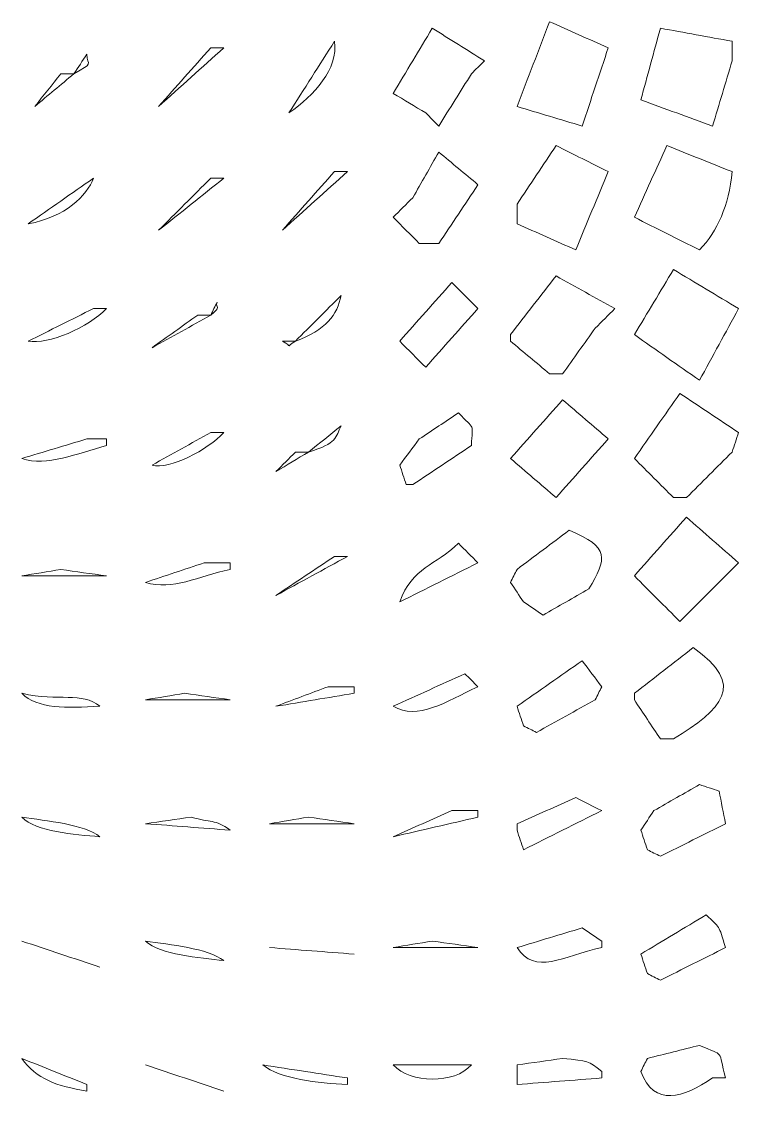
# Model space of a CAD drawing. Extents: x 69 to 542, y -750 to -43.
# Drawn here: x 70.9 to 182.3, y -571.8 to -405.3 of the extents above; entities that cross this region are included whole.
import ezdxf

# ---------------------------------------------------------------- set-up
doc = ezdxf.new("R2010")
doc.units = 0
doc.header["$MEASUREMENT"] = 0
doc.layers.add('Layer 1', color=7, linetype='Continuous', lineweight=0)

msp = doc.modelspace()

# ---------------------------------------------------------------- linework, layer by layer
at = {"layer": 'Layer 1', "color": 240, "lineweight": 18, "true_color": 0xed1c24}
for points, knots in [([(151.94, -405.33), (154.94, -406.67), (157.94, -408), (160.94, -409.33), (159.6, -413.33), (158.27, -417.33), (156.94, -421.33), (153.6, -420.33), (150.27, -419.33), (146.94, -418.33), (148.6, -414), (150.27, -409.67), (151.94, -405.33)], [0, 0, 0, 0, 1, 1, 1, 2, 2, 2, 3, 3, 3, 4, 4, 4, 4]), ([(151.94, -405.33), (154.94, -406.67), (157.94, -408), (160.94, -409.33), (159.6, -413.33), (158.27, -417.33), (156.94, -421.33), (153.6, -420.33), (150.27, -419.33), (146.94, -418.33), (148.6, -414), (150.27, -409.67), (151.94, -405.33)], [0, 0, 0, 0, 1, 1, 1, 2, 2, 2, 3, 3, 3, 4, 4, 4, 4]), ([(151.94, -405.33), (154.94, -406.67), (157.94, -408), (160.94, -409.33), (159.6, -413.33), (158.27, -417.33), (156.94, -421.33), (153.6, -420.33), (150.27, -419.33), (146.94, -418.33), (148.6, -414), (150.27, -409.67), (151.94, -405.33)], [0, 0, 0, 0, 1, 1, 1, 2, 2, 2, 3, 3, 3, 4, 4, 4, 4]), ([(133.94, -406.33), (136.6, -408), (139.27, -409.67), (141.94, -411.33), (141.27, -412), (140.6, -412.67), (139.94, -413.33), (138.27, -416), (136.6, -418.67), (134.94, -421.33), (134.27, -420.67), (133.6, -420), (132.94, -419.33), (131.27, -418.33), (129.6, -417.33), (127.94, -416.33), (129.94, -413), (131.94, -409.67), (133.94, -406.33)], [0, 0, 0, 0, 1, 1, 1, 2, 2, 2, 3, 3, 3, 4, 4, 4, 5, 5, 5, 6, 6, 6, 6]), ([(133.94, -406.33), (136.6, -408), (139.27, -409.67), (141.94, -411.33), (141.27, -412), (140.6, -412.67), (139.94, -413.33), (138.27, -416), (136.6, -418.67), (134.94, -421.33), (134.27, -420.67), (133.6, -420), (132.94, -419.33), (131.27, -418.33), (129.6, -417.33), (127.94, -416.33), (129.94, -413), (131.94, -409.67), (133.94, -406.33)], [0, 0, 0, 0, 1, 1, 1, 2, 2, 2, 3, 3, 3, 4, 4, 4, 5, 5, 5, 6, 6, 6, 6]), ([(133.94, -406.33), (136.6, -408), (139.27, -409.67), (141.94, -411.33), (141.27, -412), (140.6, -412.67), (139.94, -413.33), (138.27, -416), (136.6, -418.67), (134.94, -421.33), (134.27, -420.67), (133.6, -420), (132.94, -419.33), (131.27, -418.33), (129.6, -417.33), (127.94, -416.33), (129.94, -413), (131.94, -409.67), (133.94, -406.33)], [0, 0, 0, 0, 1, 1, 1, 2, 2, 2, 3, 3, 3, 4, 4, 4, 5, 5, 5, 6, 6, 6, 6]), ([(168.94, -406.33), (172.6, -407), (176.27, -407.67), (179.94, -408.33), (179.94, -409.33), (179.94, -410.33), (179.94, -411.33), (178.94, -414.67), (177.94, -418), (176.94, -421.33), (173.27, -420), (169.6, -418.67), (165.94, -417.33), (166.94, -413.67), (167.94, -410), (168.94, -406.33)], [0, 0, 0, 0, 1, 1, 1, 2, 2, 2, 3, 3, 3, 4, 4, 4, 5, 5, 5, 5]), ([(168.94, -406.33), (172.6, -407), (176.27, -407.67), (179.94, -408.33), (179.94, -409.33), (179.94, -410.33), (179.94, -411.33), (178.94, -414.67), (177.94, -418), (176.94, -421.33), (173.27, -420), (169.6, -418.67), (165.94, -417.33), (166.94, -413.67), (167.94, -410), (168.94, -406.33)], [0, 0, 0, 0, 1, 1, 1, 2, 2, 2, 3, 3, 3, 4, 4, 4, 5, 5, 5, 5]), ([(168.94, -406.33), (172.6, -407), (176.27, -407.67), (179.94, -408.33), (179.94, -409.33), (179.94, -410.33), (179.94, -411.33), (178.94, -414.67), (177.94, -418), (176.94, -421.33), (173.27, -420), (169.6, -418.67), (165.94, -417.33), (166.94, -413.67), (167.94, -410), (168.94, -406.33)], [0, 0, 0, 0, 1, 1, 1, 2, 2, 2, 3, 3, 3, 4, 4, 4, 5, 5, 5, 5]), ([(99.94, -409.33), (100.6, -409.33), (101.27, -409.33), (101.94, -409.33), (98.6, -412.33), (95.27, -415.33), (91.94, -418.33), (94.6, -415.33), (97.27, -412.33), (99.94, -409.33)], [0, 0, 0, 0, 1, 1, 1, 2, 2, 2, 3, 3, 3, 3]), ([(99.94, -409.33), (100.6, -409.33), (101.27, -409.33), (101.94, -409.33), (98.6, -412.33), (95.27, -415.33), (91.94, -418.33), (94.6, -415.33), (97.27, -412.33), (99.94, -409.33)], [0, 0, 0, 0, 1, 1, 1, 2, 2, 2, 3, 3, 3, 3]), ([(99.94, -409.33), (100.6, -409.33), (101.27, -409.33), (101.94, -409.33), (98.6, -412.33), (95.27, -415.33), (91.94, -418.33), (94.6, -415.33), (97.27, -412.33), (99.94, -409.33)], [0, 0, 0, 0, 1, 1, 1, 2, 2, 2, 3, 3, 3, 3]), ([(118.94, -408.33), (119.49, -412.63), (115.85, -416.6), (111.94, -419.33), (114.27, -415.67), (116.6, -412), (118.94, -408.33)], [0, 0, 0, 0, 1, 1, 1, 2, 2, 2, 2]), ([(118.94, -408.33), (119.49, -412.63), (115.85, -416.6), (111.94, -419.33), (114.27, -415.67), (116.6, -412), (118.94, -408.33)], [0, 0, 0, 0, 1, 1, 1, 2, 2, 2, 2]), ([(118.94, -408.33), (119.49, -412.63), (115.85, -416.6), (111.94, -419.33), (114.27, -415.67), (116.6, -412), (118.94, -408.33)], [0, 0, 0, 0, 1, 1, 1, 2, 2, 2, 2]), ([(80.94, -410.33), (81.01, -412.14), (82.08, -411.56), (78.94, -413.33), (79.6, -412.33), (80.27, -411.33), (80.94, -410.33)], [0, 0, 0, 0, 1, 1, 1, 2, 2, 2, 2]), ([(80.94, -410.33), (81.01, -412.14), (82.08, -411.56), (78.94, -413.33), (79.6, -412.33), (80.27, -411.33), (80.94, -410.33)], [0, 0, 0, 0, 1, 1, 1, 2, 2, 2, 2]), ([(80.94, -410.33), (81.01, -412.14), (82.08, -411.56), (78.94, -413.33), (79.6, -412.33), (80.27, -411.33), (80.94, -410.33)], [0, 0, 0, 0, 1, 1, 1, 2, 2, 2, 2]), ([(76.94, -413.33), (77.6, -413.33), (78.27, -413.33), (78.94, -413.33), (76.94, -415), (74.94, -416.67), (72.94, -418.33), (74.27, -416.67), (75.6, -415), (76.94, -413.33)], [0, 0, 0, 0, 1, 1, 1, 2, 2, 2, 3, 3, 3, 3]), ([(76.94, -413.33), (77.6, -413.33), (78.27, -413.33), (78.94, -413.33), (76.94, -415), (74.94, -416.67), (72.94, -418.33), (74.27, -416.67), (75.6, -415), (76.94, -413.33)], [0, 0, 0, 0, 1, 1, 1, 2, 2, 2, 3, 3, 3, 3]), ([(76.94, -413.33), (77.6, -413.33), (78.27, -413.33), (78.94, -413.33), (76.94, -415), (74.94, -416.67), (72.94, -418.33), (74.27, -416.67), (75.6, -415), (76.94, -413.33)], [0, 0, 0, 0, 1, 1, 1, 2, 2, 2, 3, 3, 3, 3]), ([(152.94, -424.33), (155.6, -425.67), (158.27, -427), (160.94, -428.33), (159.27, -432.33), (157.6, -436.33), (155.94, -440.33), (152.94, -439), (149.94, -437.67), (146.94, -436.33), (146.94, -435.33), (146.94, -434.33), (146.94, -433.33), (148.94, -430.33), (150.94, -427.33), (152.94, -424.33)], [0, 0, 0, 0, 1, 1, 1, 2, 2, 2, 3, 3, 3, 4, 4, 4, 5, 5, 5, 5]), ([(152.94, -424.33), (155.6, -425.67), (158.27, -427), (160.94, -428.33), (159.27, -432.33), (157.6, -436.33), (155.94, -440.33), (152.94, -439), (149.94, -437.67), (146.94, -436.33), (146.94, -435.33), (146.94, -434.33), (146.94, -433.33), (148.94, -430.33), (150.94, -427.33), (152.94, -424.33)], [0, 0, 0, 0, 1, 1, 1, 2, 2, 2, 3, 3, 3, 4, 4, 4, 5, 5, 5, 5]), ([(152.94, -424.33), (155.6, -425.67), (158.27, -427), (160.94, -428.33), (159.27, -432.33), (157.6, -436.33), (155.94, -440.33), (152.94, -439), (149.94, -437.67), (146.94, -436.33), (146.94, -435.33), (146.94, -434.33), (146.94, -433.33), (148.94, -430.33), (150.94, -427.33), (152.94, -424.33)], [0, 0, 0, 0, 1, 1, 1, 2, 2, 2, 3, 3, 3, 4, 4, 4, 5, 5, 5, 5]), ([(169.94, -424.33), (173.27, -425.67), (176.6, -427), (179.94, -428.33), (179.39, -433.62), (177.77, -437.37), (174.94, -440.33), (171.6, -438.67), (168.27, -437), (164.94, -435.33), (166.6, -431.67), (168.27, -428), (169.94, -424.33)], [0, 0, 0, 0, 1, 1, 1, 2, 2, 2, 3, 3, 3, 4, 4, 4, 4]), ([(169.94, -424.33), (173.27, -425.67), (176.6, -427), (179.94, -428.33), (179.39, -433.62), (177.77, -437.37), (174.94, -440.33), (171.6, -438.67), (168.27, -437), (164.94, -435.33), (166.6, -431.67), (168.27, -428), (169.94, -424.33)], [0, 0, 0, 0, 1, 1, 1, 2, 2, 2, 3, 3, 3, 4, 4, 4, 4]), ([(169.94, -424.33), (173.27, -425.67), (176.6, -427), (179.94, -428.33), (179.39, -433.62), (177.77, -437.37), (174.94, -440.33), (171.6, -438.67), (168.27, -437), (164.94, -435.33), (166.6, -431.67), (168.27, -428), (169.94, -424.33)], [0, 0, 0, 0, 1, 1, 1, 2, 2, 2, 3, 3, 3, 4, 4, 4, 4]), ([(134.94, -425.33), (136.94, -427), (138.94, -428.67), (140.94, -430.33), (138.94, -433.33), (136.94, -436.33), (134.94, -439.33), (133.94, -439.33), (132.94, -439.33), (131.94, -439.33), (130.6, -438), (129.27, -436.67), (127.94, -435.33), (128.94, -434.33), (129.94, -433.33), (130.94, -432.33), (132.27, -430), (133.6, -427.67), (134.94, -425.33)], [0, 0, 0, 0, 1, 1, 1, 2, 2, 2, 3, 3, 3, 4, 4, 4, 5, 5, 5, 6, 6, 6, 6]), ([(134.94, -425.33), (136.94, -427), (138.94, -428.67), (140.94, -430.33), (138.94, -433.33), (136.94, -436.33), (134.94, -439.33), (133.94, -439.33), (132.94, -439.33), (131.94, -439.33), (130.6, -438), (129.27, -436.67), (127.94, -435.33), (128.94, -434.33), (129.94, -433.33), (130.94, -432.33), (132.27, -430), (133.6, -427.67), (134.94, -425.33)], [0, 0, 0, 0, 1, 1, 1, 2, 2, 2, 3, 3, 3, 4, 4, 4, 5, 5, 5, 6, 6, 6, 6]), ([(134.94, -425.33), (136.94, -427), (138.94, -428.67), (140.94, -430.33), (138.94, -433.33), (136.94, -436.33), (134.94, -439.33), (133.94, -439.33), (132.94, -439.33), (131.94, -439.33), (130.6, -438), (129.27, -436.67), (127.94, -435.33), (128.94, -434.33), (129.94, -433.33), (130.94, -432.33), (132.27, -430), (133.6, -427.67), (134.94, -425.33)], [0, 0, 0, 0, 1, 1, 1, 2, 2, 2, 3, 3, 3, 4, 4, 4, 5, 5, 5, 6, 6, 6, 6]), ([(81.94, -429.33), (80.98, -431.97), (77.62, -435.32), (71.94, -436.33), (75.27, -434), (78.6, -431.67), (81.94, -429.33)], [0, 0, 0, 0, 1, 1, 1, 2, 2, 2, 2]), ([(81.94, -429.33), (80.98, -431.97), (77.62, -435.32), (71.94, -436.33), (75.27, -434), (78.6, -431.67), (81.94, -429.33)], [0, 0, 0, 0, 1, 1, 1, 2, 2, 2, 2]), ([(81.94, -429.33), (80.98, -431.97), (77.62, -435.32), (71.94, -436.33), (75.27, -434), (78.6, -431.67), (81.94, -429.33)], [0, 0, 0, 0, 1, 1, 1, 2, 2, 2, 2]), ([(99.94, -429.33), (100.6, -429.33), (101.27, -429.33), (101.94, -429.33), (98.6, -432), (95.27, -434.67), (91.94, -437.33), (94.6, -434.67), (97.27, -432), (99.94, -429.33)], [0, 0, 0, 0, 1, 1, 1, 2, 2, 2, 3, 3, 3, 3]), ([(99.94, -429.33), (100.6, -429.33), (101.27, -429.33), (101.94, -429.33), (98.6, -432), (95.27, -434.67), (91.94, -437.33), (94.6, -434.67), (97.27, -432), (99.94, -429.33)], [0, 0, 0, 0, 1, 1, 1, 2, 2, 2, 3, 3, 3, 3]), ([(99.94, -429.33), (100.6, -429.33), (101.27, -429.33), (101.94, -429.33), (98.6, -432), (95.27, -434.67), (91.94, -437.33), (94.6, -434.67), (97.27, -432), (99.94, -429.33)], [0, 0, 0, 0, 1, 1, 1, 2, 2, 2, 3, 3, 3, 3]), ([(118.94, -428.33), (119.6, -428.33), (120.27, -428.33), (120.94, -428.33), (117.6, -431.33), (114.27, -434.33), (110.94, -437.33), (113.6, -434.33), (116.27, -431.33), (118.94, -428.33)], [0, 0, 0, 0, 1, 1, 1, 2, 2, 2, 3, 3, 3, 3]), ([(118.94, -428.33), (119.6, -428.33), (120.27, -428.33), (120.94, -428.33), (117.6, -431.33), (114.27, -434.33), (110.94, -437.33), (113.6, -434.33), (116.27, -431.33), (118.94, -428.33)], [0, 0, 0, 0, 1, 1, 1, 2, 2, 2, 3, 3, 3, 3]), ([(118.94, -428.33), (119.6, -428.33), (120.27, -428.33), (120.94, -428.33), (117.6, -431.33), (114.27, -434.33), (110.94, -437.33), (113.6, -434.33), (116.27, -431.33), (118.94, -428.33)], [0, 0, 0, 0, 1, 1, 1, 2, 2, 2, 3, 3, 3, 3]), ([(152.94, -444.33), (155.94, -446), (158.94, -447.67), (161.94, -449.33), (160.94, -450.33), (159.94, -451.33), (158.94, -452.33), (157.27, -454.67), (155.6, -457), (153.94, -459.33), (153.27, -459.33), (152.6, -459.33), (151.94, -459.33), (149.94, -457.67), (147.94, -456), (145.94, -454.33), (145.94, -454), (145.94, -453.67), (145.94, -453.33), (148.27, -450.33), (150.6, -447.33), (152.94, -444.33)], [0, 0, 0, 0, 1, 1, 1, 2, 2, 2, 3, 3, 3, 4, 4, 4, 5, 5, 5, 6, 6, 6, 7, 7, 7, 7]), ([(152.94, -444.33), (155.94, -446), (158.94, -447.67), (161.94, -449.33), (160.94, -450.33), (159.94, -451.33), (158.94, -452.33), (157.27, -454.67), (155.6, -457), (153.94, -459.33), (153.27, -459.33), (152.6, -459.33), (151.94, -459.33), (149.94, -457.67), (147.94, -456), (145.94, -454.33), (145.94, -454), (145.94, -453.67), (145.94, -453.33), (148.27, -450.33), (150.6, -447.33), (152.94, -444.33)], [0, 0, 0, 0, 1, 1, 1, 2, 2, 2, 3, 3, 3, 4, 4, 4, 5, 5, 5, 6, 6, 6, 7, 7, 7, 7]), ([(152.94, -444.33), (155.94, -446), (158.94, -447.67), (161.94, -449.33), (160.94, -450.33), (159.94, -451.33), (158.94, -452.33), (157.27, -454.67), (155.6, -457), (153.94, -459.33), (153.27, -459.33), (152.6, -459.33), (151.94, -459.33), (149.94, -457.67), (147.94, -456), (145.94, -454.33), (145.94, -454), (145.94, -453.67), (145.94, -453.33), (148.27, -450.33), (150.6, -447.33), (152.94, -444.33)], [0, 0, 0, 0, 1, 1, 1, 2, 2, 2, 3, 3, 3, 4, 4, 4, 5, 5, 5, 6, 6, 6, 7, 7, 7, 7]), ([(170.94, -443.33), (174.27, -445.33), (177.6, -447.33), (180.94, -449.33), (178.94, -453), (176.94, -456.67), (174.94, -460.33), (171.6, -458), (168.27, -455.67), (164.94, -453.33), (166.94, -450), (168.94, -446.67), (170.94, -443.33)], [0, 0, 0, 0, 1, 1, 1, 2, 2, 2, 3, 3, 3, 4, 4, 4, 4]), ([(170.94, -443.33), (174.27, -445.33), (177.6, -447.33), (180.94, -449.33), (178.94, -453), (176.94, -456.67), (174.94, -460.33), (171.6, -458), (168.27, -455.67), (164.94, -453.33), (166.94, -450), (168.94, -446.67), (170.94, -443.33)], [0, 0, 0, 0, 1, 1, 1, 2, 2, 2, 3, 3, 3, 4, 4, 4, 4]), ([(170.94, -443.33), (174.27, -445.33), (177.6, -447.33), (180.94, -449.33), (178.94, -453), (176.94, -456.67), (174.94, -460.33), (171.6, -458), (168.27, -455.67), (164.94, -453.33), (166.94, -450), (168.94, -446.67), (170.94, -443.33)], [0, 0, 0, 0, 1, 1, 1, 2, 2, 2, 3, 3, 3, 4, 4, 4, 4]), ([(136.94, -445.33), (138.27, -446.67), (139.6, -448), (140.94, -449.33), (138.27, -452.33), (135.6, -455.33), (132.94, -458.33), (131.6, -457), (130.27, -455.67), (128.94, -454.33), (131.6, -451.33), (134.27, -448.33), (136.94, -445.33)], [0, 0, 0, 0, 1, 1, 1, 2, 2, 2, 3, 3, 3, 4, 4, 4, 4]), ([(136.94, -445.33), (138.27, -446.67), (139.6, -448), (140.94, -449.33), (138.27, -452.33), (135.6, -455.33), (132.94, -458.33), (131.6, -457), (130.27, -455.67), (128.94, -454.33), (131.6, -451.33), (134.27, -448.33), (136.94, -445.33)], [0, 0, 0, 0, 1, 1, 1, 2, 2, 2, 3, 3, 3, 4, 4, 4, 4]), ([(136.94, -445.33), (138.27, -446.67), (139.6, -448), (140.94, -449.33), (138.27, -452.33), (135.6, -455.33), (132.94, -458.33), (131.6, -457), (130.27, -455.67), (128.94, -454.33), (131.6, -451.33), (134.27, -448.33), (136.94, -445.33)], [0, 0, 0, 0, 1, 1, 1, 2, 2, 2, 3, 3, 3, 4, 4, 4, 4]), ([(119.94, -447.33), (119.39, -450.31), (117.57, -452.6), (112.94, -454.33), (115.27, -452), (117.6, -449.67), (119.94, -447.33)], [0, 0, 0, 0, 1, 1, 1, 2, 2, 2, 2]), ([(119.94, -447.33), (119.39, -450.31), (117.57, -452.6), (112.94, -454.33), (115.27, -452), (117.6, -449.67), (119.94, -447.33)], [0, 0, 0, 0, 1, 1, 1, 2, 2, 2, 2]), ([(119.94, -447.33), (119.39, -450.31), (117.57, -452.6), (112.94, -454.33), (115.27, -452), (117.6, -449.67), (119.94, -447.33)], [0, 0, 0, 0, 1, 1, 1, 2, 2, 2, 2]), ([(81.94, -449.33), (82.6, -449.33), (83.27, -449.33), (83.94, -449.33), (81.2, -452.22), (75, -454.91), (71.94, -454.33), (75.27, -452.67), (78.6, -451), (81.94, -449.33)], [0, 0, 0, 0, 1, 1, 1, 2, 2, 2, 3, 3, 3, 3]), ([(81.94, -449.33), (82.6, -449.33), (83.27, -449.33), (83.94, -449.33), (81.2, -452.22), (75, -454.91), (71.94, -454.33), (75.27, -452.67), (78.6, -451), (81.94, -449.33)], [0, 0, 0, 0, 1, 1, 1, 2, 2, 2, 3, 3, 3, 3]), ([(81.94, -449.33), (82.6, -449.33), (83.27, -449.33), (83.94, -449.33), (81.2, -452.22), (75, -454.91), (71.94, -454.33), (75.27, -452.67), (78.6, -451), (81.94, -449.33)], [0, 0, 0, 0, 1, 1, 1, 2, 2, 2, 3, 3, 3, 3]), ([(100.94, -448.33), (100.51, -449.26), (101.74, -449.01), (99.94, -450.33), (100.27, -449.67), (100.6, -449), (100.94, -448.33)], [0, 0, 0, 0, 1, 1, 1, 2, 2, 2, 2]), ([(100.94, -448.33), (100.51, -449.26), (101.74, -449.01), (99.94, -450.33), (100.27, -449.67), (100.6, -449), (100.94, -448.33)], [0, 0, 0, 0, 1, 1, 1, 2, 2, 2, 2]), ([(100.94, -448.33), (100.51, -449.26), (101.74, -449.01), (99.94, -450.33), (100.27, -449.67), (100.6, -449), (100.94, -448.33)], [0, 0, 0, 0, 1, 1, 1, 2, 2, 2, 2]), ([(97.94, -450.33), (98.6, -450.33), (99.27, -450.33), (99.94, -450.33), (96.94, -452), (93.94, -453.67), (90.94, -455.33), (93.27, -453.67), (95.6, -452), (97.94, -450.33)], [0, 0, 0, 0, 1, 1, 1, 2, 2, 2, 3, 3, 3, 3]), ([(97.94, -450.33), (98.6, -450.33), (99.27, -450.33), (99.94, -450.33), (96.94, -452), (93.94, -453.67), (90.94, -455.33), (93.27, -453.67), (95.6, -452), (97.94, -450.33)], [0, 0, 0, 0, 1, 1, 1, 2, 2, 2, 3, 3, 3, 3]), ([(97.94, -450.33), (98.6, -450.33), (99.27, -450.33), (99.94, -450.33), (96.94, -452), (93.94, -453.67), (90.94, -455.33), (93.27, -453.67), (95.6, -452), (97.94, -450.33)], [0, 0, 0, 0, 1, 1, 1, 2, 2, 2, 3, 3, 3, 3]), ([(110.94, -454.33), (111.6, -454.33), (112.27, -454.33), (112.94, -454.33), (111.19, -455.31), (112.72, -455.25), (110.94, -454.33)], [0, 0, 0, 0, 1, 1, 1, 2, 2, 2, 2]), ([(110.94, -454.33), (111.6, -454.33), (112.27, -454.33), (112.94, -454.33), (111.19, -455.31), (112.72, -455.25), (110.94, -454.33)], [0, 0, 0, 0, 1, 1, 1, 2, 2, 2, 2]), ([(110.94, -454.33), (111.6, -454.33), (112.27, -454.33), (112.94, -454.33), (111.19, -455.31), (112.72, -455.25), (110.94, -454.33)], [0, 0, 0, 0, 1, 1, 1, 2, 2, 2, 2]), ([(171.94, -462.33), (174.94, -464.33), (177.94, -466.33), (180.94, -468.33), (180.6, -469.33), (180.27, -470.33), (179.94, -471.33), (177.6, -473.67), (175.27, -476), (172.94, -478.33), (172.27, -478.33), (171.6, -478.33), (170.94, -478.33), (168.94, -476.33), (166.94, -474.33), (164.94, -472.33), (167.27, -469), (169.6, -465.67), (171.94, -462.33)], [0, 0, 0, 0, 1, 1, 1, 2, 2, 2, 3, 3, 3, 4, 4, 4, 5, 5, 5, 6, 6, 6, 6]), ([(171.94, -462.33), (174.94, -464.33), (177.94, -466.33), (180.94, -468.33), (180.6, -469.33), (180.27, -470.33), (179.94, -471.33), (177.6, -473.67), (175.27, -476), (172.94, -478.33), (172.27, -478.33), (171.6, -478.33), (170.94, -478.33), (168.94, -476.33), (166.94, -474.33), (164.94, -472.33), (167.27, -469), (169.6, -465.67), (171.94, -462.33)], [0, 0, 0, 0, 1, 1, 1, 2, 2, 2, 3, 3, 3, 4, 4, 4, 5, 5, 5, 6, 6, 6, 6]), ([(171.94, -462.33), (174.94, -464.33), (177.94, -466.33), (180.94, -468.33), (180.6, -469.33), (180.27, -470.33), (179.94, -471.33), (177.6, -473.67), (175.27, -476), (172.94, -478.33), (172.27, -478.33), (171.6, -478.33), (170.94, -478.33), (168.94, -476.33), (166.94, -474.33), (164.94, -472.33), (167.27, -469), (169.6, -465.67), (171.94, -462.33)], [0, 0, 0, 0, 1, 1, 1, 2, 2, 2, 3, 3, 3, 4, 4, 4, 5, 5, 5, 6, 6, 6, 6]), ([(153.94, -463.33), (156.27, -465.33), (158.6, -467.33), (160.94, -469.33), (158.27, -472.33), (155.6, -475.33), (152.94, -478.33), (150.6, -476.33), (148.27, -474.33), (145.94, -472.33), (148.6, -469.33), (151.27, -466.33), (153.94, -463.33)], [0, 0, 0, 0, 1, 1, 1, 2, 2, 2, 3, 3, 3, 4, 4, 4, 4]), ([(153.94, -463.33), (156.27, -465.33), (158.6, -467.33), (160.94, -469.33), (158.27, -472.33), (155.6, -475.33), (152.94, -478.33), (150.6, -476.33), (148.27, -474.33), (145.94, -472.33), (148.6, -469.33), (151.27, -466.33), (153.94, -463.33)], [0, 0, 0, 0, 1, 1, 1, 2, 2, 2, 3, 3, 3, 4, 4, 4, 4]), ([(153.94, -463.33), (156.27, -465.33), (158.6, -467.33), (160.94, -469.33), (158.27, -472.33), (155.6, -475.33), (152.94, -478.33), (150.6, -476.33), (148.27, -474.33), (145.94, -472.33), (148.6, -469.33), (151.27, -466.33), (153.94, -463.33)], [0, 0, 0, 0, 1, 1, 1, 2, 2, 2, 3, 3, 3, 4, 4, 4, 4]), ([(137.94, -465.33), (140.54, -468.06), (140.12, -466.76), (139.94, -470.33), (136.94, -472.33), (133.94, -474.33), (130.94, -476.33), (130.6, -476.33), (130.27, -476.33), (129.94, -476.33), (129.6, -475.33), (129.27, -474.33), (128.94, -473.33), (129.94, -472), (130.94, -470.67), (131.94, -469.33), (133.94, -468), (135.94, -466.67), (137.94, -465.33)], [0, 0, 0, 0, 1, 1, 1, 2, 2, 2, 3, 3, 3, 4, 4, 4, 5, 5, 5, 6, 6, 6, 6]), ([(137.94, -465.33), (140.54, -468.06), (140.12, -466.76), (139.94, -470.33), (136.94, -472.33), (133.94, -474.33), (130.94, -476.33), (130.6, -476.33), (130.27, -476.33), (129.94, -476.33), (129.6, -475.33), (129.27, -474.33), (128.94, -473.33), (129.94, -472), (130.94, -470.67), (131.94, -469.33), (133.94, -468), (135.94, -466.67), (137.94, -465.33)], [0, 0, 0, 0, 1, 1, 1, 2, 2, 2, 3, 3, 3, 4, 4, 4, 5, 5, 5, 6, 6, 6, 6]), ([(137.94, -465.33), (140.54, -468.06), (140.12, -466.76), (139.94, -470.33), (136.94, -472.33), (133.94, -474.33), (130.94, -476.33), (130.6, -476.33), (130.27, -476.33), (129.94, -476.33), (129.6, -475.33), (129.27, -474.33), (128.94, -473.33), (129.94, -472), (130.94, -470.67), (131.94, -469.33), (133.94, -468), (135.94, -466.67), (137.94, -465.33)], [0, 0, 0, 0, 1, 1, 1, 2, 2, 2, 3, 3, 3, 4, 4, 4, 5, 5, 5, 6, 6, 6, 6]), ([(119.94, -467.33), (119.12, -469.06), (119.35, -470.02), (114.94, -471.33), (116.6, -470), (118.27, -468.67), (119.94, -467.33)], [0, 0, 0, 0, 1, 1, 1, 2, 2, 2, 2]), ([(119.94, -467.33), (119.12, -469.06), (119.35, -470.02), (114.94, -471.33), (116.6, -470), (118.27, -468.67), (119.94, -467.33)], [0, 0, 0, 0, 1, 1, 1, 2, 2, 2, 2]), ([(119.94, -467.33), (119.12, -469.06), (119.35, -470.02), (114.94, -471.33), (116.6, -470), (118.27, -468.67), (119.94, -467.33)], [0, 0, 0, 0, 1, 1, 1, 2, 2, 2, 2]), ([(80.94, -469.33), (81.94, -469.33), (82.94, -469.33), (83.94, -469.33), (83.94, -469.67), (83.94, -470), (83.94, -470.33), (79.43, -471.54), (74.81, -473.61), (70.94, -472.33), (74.27, -471.33), (77.6, -470.33), (80.94, -469.33)], [0, 0, 0, 0, 1, 1, 1, 2, 2, 2, 3, 3, 3, 4, 4, 4, 4]), ([(80.94, -469.33), (81.94, -469.33), (82.94, -469.33), (83.94, -469.33), (83.94, -469.67), (83.94, -470), (83.94, -470.33), (79.43, -471.54), (74.81, -473.61), (70.94, -472.33), (74.27, -471.33), (77.6, -470.33), (80.94, -469.33)], [0, 0, 0, 0, 1, 1, 1, 2, 2, 2, 3, 3, 3, 4, 4, 4, 4]), ([(80.94, -469.33), (81.94, -469.33), (82.94, -469.33), (83.94, -469.33), (83.94, -469.67), (83.94, -470), (83.94, -470.33), (79.43, -471.54), (74.81, -473.61), (70.94, -472.33), (74.27, -471.33), (77.6, -470.33), (80.94, -469.33)], [0, 0, 0, 0, 1, 1, 1, 2, 2, 2, 3, 3, 3, 4, 4, 4, 4]), ([(99.94, -468.33), (100.6, -468.33), (101.27, -468.33), (101.94, -468.33), (99.48, -471.01), (93.65, -474.1), (90.94, -473.33), (93.94, -471.67), (96.94, -470), (99.94, -468.33)], [0, 0, 0, 0, 1, 1, 1, 2, 2, 2, 3, 3, 3, 3]), ([(99.94, -468.33), (100.6, -468.33), (101.27, -468.33), (101.94, -468.33), (99.48, -471.01), (93.65, -474.1), (90.94, -473.33), (93.94, -471.67), (96.94, -470), (99.94, -468.33)], [0, 0, 0, 0, 1, 1, 1, 2, 2, 2, 3, 3, 3, 3]), ([(99.94, -468.33), (100.6, -468.33), (101.27, -468.33), (101.94, -468.33), (99.48, -471.01), (93.65, -474.1), (90.94, -473.33), (93.94, -471.67), (96.94, -470), (99.94, -468.33)], [0, 0, 0, 0, 1, 1, 1, 2, 2, 2, 3, 3, 3, 3]), ([(112.94, -471.33), (113.6, -471.33), (114.27, -471.33), (114.94, -471.33), (113.27, -472.33), (111.6, -473.33), (109.94, -474.33), (110.94, -473.33), (111.94, -472.33), (112.94, -471.33)], [0, 0, 0, 0, 1, 1, 1, 2, 2, 2, 3, 3, 3, 3]), ([(112.94, -471.33), (113.6, -471.33), (114.27, -471.33), (114.94, -471.33), (113.27, -472.33), (111.6, -473.33), (109.94, -474.33), (110.94, -473.33), (111.94, -472.33), (112.94, -471.33)], [0, 0, 0, 0, 1, 1, 1, 2, 2, 2, 3, 3, 3, 3]), ([(112.94, -471.33), (113.6, -471.33), (114.27, -471.33), (114.94, -471.33), (113.27, -472.33), (111.6, -473.33), (109.94, -474.33), (110.94, -473.33), (111.94, -472.33), (112.94, -471.33)], [0, 0, 0, 0, 1, 1, 1, 2, 2, 2, 3, 3, 3, 3]), ([(172.94, -481.33), (175.6, -483.67), (178.27, -486), (180.94, -488.33), (177.94, -491.33), (174.94, -494.33), (171.94, -497.33), (169.6, -495), (167.27, -492.67), (164.94, -490.33), (167.6, -487.33), (170.27, -484.33), (172.94, -481.33)], [0, 0, 0, 0, 1, 1, 1, 2, 2, 2, 3, 3, 3, 4, 4, 4, 4]), ([(172.94, -481.33), (175.6, -483.67), (178.27, -486), (180.94, -488.33), (177.94, -491.33), (174.94, -494.33), (171.94, -497.33), (169.6, -495), (167.27, -492.67), (164.94, -490.33), (167.6, -487.33), (170.27, -484.33), (172.94, -481.33)], [0, 0, 0, 0, 1, 1, 1, 2, 2, 2, 3, 3, 3, 4, 4, 4, 4]), ([(172.94, -481.33), (175.6, -483.67), (178.27, -486), (180.94, -488.33), (177.94, -491.33), (174.94, -494.33), (171.94, -497.33), (169.6, -495), (167.27, -492.67), (164.94, -490.33), (167.6, -487.33), (170.27, -484.33), (172.94, -481.33)], [0, 0, 0, 0, 1, 1, 1, 2, 2, 2, 3, 3, 3, 4, 4, 4, 4]), ([(154.94, -483.33), (161.21, -485.93), (160.78, -487.66), (157.94, -492.33), (155.6, -493.67), (153.27, -495), (150.94, -496.33), (149.94, -495.67), (148.94, -495), (147.94, -494.33), (147.27, -493.33), (146.6, -492.33), (145.94, -491.33), (146.27, -490.67), (146.6, -490), (146.94, -489.33), (149.6, -487.33), (152.27, -485.33), (154.94, -483.33)], [0, 0, 0, 0, 1, 1, 1, 2, 2, 2, 3, 3, 3, 4, 4, 4, 5, 5, 5, 6, 6, 6, 6]), ([(154.94, -483.33), (161.21, -485.93), (160.78, -487.66), (157.94, -492.33), (155.6, -493.67), (153.27, -495), (150.94, -496.33), (149.94, -495.67), (148.94, -495), (147.94, -494.33), (147.27, -493.33), (146.6, -492.33), (145.94, -491.33), (146.27, -490.67), (146.6, -490), (146.94, -489.33), (149.6, -487.33), (152.27, -485.33), (154.94, -483.33)], [0, 0, 0, 0, 1, 1, 1, 2, 2, 2, 3, 3, 3, 4, 4, 4, 5, 5, 5, 6, 6, 6, 6]), ([(154.94, -483.33), (161.21, -485.93), (160.78, -487.66), (157.94, -492.33), (155.6, -493.67), (153.27, -495), (150.94, -496.33), (149.94, -495.67), (148.94, -495), (147.94, -494.33), (147.27, -493.33), (146.6, -492.33), (145.94, -491.33), (146.27, -490.67), (146.6, -490), (146.94, -489.33), (149.6, -487.33), (152.27, -485.33), (154.94, -483.33)], [0, 0, 0, 0, 1, 1, 1, 2, 2, 2, 3, 3, 3, 4, 4, 4, 5, 5, 5, 6, 6, 6, 6]), ([(137.94, -485.33), (138.94, -486.33), (139.94, -487.33), (140.94, -488.33), (136.94, -490.33), (132.94, -492.33), (128.94, -494.33), (130.9, -488.93), (134.38, -488.81), (137.94, -485.33)], [0, 0, 0, 0, 1, 1, 1, 2, 2, 2, 3, 3, 3, 3]), ([(137.94, -485.33), (138.94, -486.33), (139.94, -487.33), (140.94, -488.33), (136.94, -490.33), (132.94, -492.33), (128.94, -494.33), (130.9, -488.93), (134.38, -488.81), (137.94, -485.33)], [0, 0, 0, 0, 1, 1, 1, 2, 2, 2, 3, 3, 3, 3]), ([(137.94, -485.33), (138.94, -486.33), (139.94, -487.33), (140.94, -488.33), (136.94, -490.33), (132.94, -492.33), (128.94, -494.33), (130.9, -488.93), (134.38, -488.81), (137.94, -485.33)], [0, 0, 0, 0, 1, 1, 1, 2, 2, 2, 3, 3, 3, 3]), ([(118.94, -487.33), (119.6, -487.33), (120.27, -487.33), (120.94, -487.33), (117.27, -489.33), (113.6, -491.33), (109.94, -493.33), (112.94, -491.33), (115.94, -489.33), (118.94, -487.33)], [0, 0, 0, 0, 1, 1, 1, 2, 2, 2, 3, 3, 3, 3]), ([(118.94, -487.33), (119.6, -487.33), (120.27, -487.33), (120.94, -487.33), (117.27, -489.33), (113.6, -491.33), (109.94, -493.33), (112.94, -491.33), (115.94, -489.33), (118.94, -487.33)], [0, 0, 0, 0, 1, 1, 1, 2, 2, 2, 3, 3, 3, 3]), ([(118.94, -487.33), (119.6, -487.33), (120.27, -487.33), (120.94, -487.33), (117.27, -489.33), (113.6, -491.33), (109.94, -493.33), (112.94, -491.33), (115.94, -489.33), (118.94, -487.33)], [0, 0, 0, 0, 1, 1, 1, 2, 2, 2, 3, 3, 3, 3]), ([(76.94, -489.33), (79.27, -489.67), (81.6, -490), (83.94, -490.33), (79.6, -490.33), (75.27, -490.33), (70.94, -490.33), (72.94, -490), (74.94, -489.67), (76.94, -489.33)], [0, 0, 0, 0, 1, 1, 1, 2, 2, 2, 3, 3, 3, 3]), ([(76.94, -489.33), (79.27, -489.67), (81.6, -490), (83.94, -490.33), (79.6, -490.33), (75.27, -490.33), (70.94, -490.33), (72.94, -490), (74.94, -489.67), (76.94, -489.33)], [0, 0, 0, 0, 1, 1, 1, 2, 2, 2, 3, 3, 3, 3]), ([(76.94, -489.33), (79.27, -489.67), (81.6, -490), (83.94, -490.33), (79.6, -490.33), (75.27, -490.33), (70.94, -490.33), (72.94, -490), (74.94, -489.67), (76.94, -489.33)], [0, 0, 0, 0, 1, 1, 1, 2, 2, 2, 3, 3, 3, 3]), ([(98.94, -488.33), (100.27, -488.33), (101.6, -488.33), (102.94, -488.33), (102.94, -488.67), (102.94, -489), (102.94, -489.33), (97.97, -490.37), (94.11, -492.65), (89.94, -491.33), (92.94, -490.33), (95.94, -489.33), (98.94, -488.33)], [0, 0, 0, 0, 1, 1, 1, 2, 2, 2, 3, 3, 3, 4, 4, 4, 4]), ([(98.94, -488.33), (100.27, -488.33), (101.6, -488.33), (102.94, -488.33), (102.94, -488.67), (102.94, -489), (102.94, -489.33), (97.97, -490.37), (94.11, -492.65), (89.94, -491.33), (92.94, -490.33), (95.94, -489.33), (98.94, -488.33)], [0, 0, 0, 0, 1, 1, 1, 2, 2, 2, 3, 3, 3, 4, 4, 4, 4]), ([(98.94, -488.33), (100.27, -488.33), (101.6, -488.33), (102.94, -488.33), (102.94, -488.67), (102.94, -489), (102.94, -489.33), (97.97, -490.37), (94.11, -492.65), (89.94, -491.33), (92.94, -490.33), (95.94, -489.33), (98.94, -488.33)], [0, 0, 0, 0, 1, 1, 1, 2, 2, 2, 3, 3, 3, 4, 4, 4, 4]), ([(173.94, -501.33), (182.27, -507.09), (178.31, -510.79), (170.94, -515.33), (170.27, -515.33), (169.6, -515.33), (168.94, -515.33), (167.6, -513.33), (166.27, -511.33), (164.94, -509.33), (164.94, -509), (164.94, -508.67), (164.94, -508.33), (167.94, -506), (170.94, -503.67), (173.94, -501.33)], [0, 0, 0, 0, 1, 1, 1, 2, 2, 2, 3, 3, 3, 4, 4, 4, 5, 5, 5, 5]), ([(173.94, -501.33), (182.27, -507.09), (178.31, -510.79), (170.94, -515.33), (170.27, -515.33), (169.6, -515.33), (168.94, -515.33), (167.6, -513.33), (166.27, -511.33), (164.94, -509.33), (164.94, -509), (164.94, -508.67), (164.94, -508.33), (167.94, -506), (170.94, -503.67), (173.94, -501.33)], [0, 0, 0, 0, 1, 1, 1, 2, 2, 2, 3, 3, 3, 4, 4, 4, 5, 5, 5, 5]), ([(173.94, -501.33), (182.27, -507.09), (178.31, -510.79), (170.94, -515.33), (170.27, -515.33), (169.6, -515.33), (168.94, -515.33), (167.6, -513.33), (166.27, -511.33), (164.94, -509.33), (164.94, -509), (164.94, -508.67), (164.94, -508.33), (167.94, -506), (170.94, -503.67), (173.94, -501.33)], [0, 0, 0, 0, 1, 1, 1, 2, 2, 2, 3, 3, 3, 4, 4, 4, 5, 5, 5, 5]), ([(156.94, -503.33), (157.94, -504.67), (158.94, -506), (159.94, -507.33), (159.6, -508), (159.27, -508.67), (158.94, -509.33), (155.94, -511), (152.94, -512.67), (149.94, -514.33), (149.27, -514), (148.6, -513.67), (147.94, -513.33), (147.6, -512.33), (147.27, -511.33), (146.94, -510.33), (150.27, -508), (153.6, -505.67), (156.94, -503.33)], [0, 0, 0, 0, 1, 1, 1, 2, 2, 2, 3, 3, 3, 4, 4, 4, 5, 5, 5, 6, 6, 6, 6]), ([(156.94, -503.33), (157.94, -504.67), (158.94, -506), (159.94, -507.33), (159.6, -508), (159.27, -508.67), (158.94, -509.33), (155.94, -511), (152.94, -512.67), (149.94, -514.33), (149.27, -514), (148.6, -513.67), (147.94, -513.33), (147.6, -512.33), (147.27, -511.33), (146.94, -510.33), (150.27, -508), (153.6, -505.67), (156.94, -503.33)], [0, 0, 0, 0, 1, 1, 1, 2, 2, 2, 3, 3, 3, 4, 4, 4, 5, 5, 5, 6, 6, 6, 6]), ([(156.94, -503.33), (157.94, -504.67), (158.94, -506), (159.94, -507.33), (159.6, -508), (159.27, -508.67), (158.94, -509.33), (155.94, -511), (152.94, -512.67), (149.94, -514.33), (149.27, -514), (148.6, -513.67), (147.94, -513.33), (147.6, -512.33), (147.27, -511.33), (146.94, -510.33), (150.27, -508), (153.6, -505.67), (156.94, -503.33)], [0, 0, 0, 0, 1, 1, 1, 2, 2, 2, 3, 3, 3, 4, 4, 4, 5, 5, 5, 6, 6, 6, 6]), ([(138.94, -505.33), (139.6, -506), (140.27, -506.67), (140.94, -507.33), (135.97, -509.69), (131.69, -512.51), (127.94, -510.33), (131.6, -508.67), (135.27, -507), (138.94, -505.33)], [0, 0, 0, 0, 1, 1, 1, 2, 2, 2, 3, 3, 3, 3]), ([(138.94, -505.33), (139.6, -506), (140.27, -506.67), (140.94, -507.33), (135.97, -509.69), (131.69, -512.51), (127.94, -510.33), (131.6, -508.67), (135.27, -507), (138.94, -505.33)], [0, 0, 0, 0, 1, 1, 1, 2, 2, 2, 3, 3, 3, 3]), ([(138.94, -505.33), (139.6, -506), (140.27, -506.67), (140.94, -507.33), (135.97, -509.69), (131.69, -512.51), (127.94, -510.33), (131.6, -508.67), (135.27, -507), (138.94, -505.33)], [0, 0, 0, 0, 1, 1, 1, 2, 2, 2, 3, 3, 3, 3]), ([(117.94, -507.33), (119.27, -507.33), (120.6, -507.33), (121.94, -507.33), (121.94, -507.67), (121.94, -508), (121.94, -508.33), (117.94, -509), (113.94, -509.67), (109.94, -510.33), (112.6, -509.33), (115.27, -508.33), (117.94, -507.33)], [0, 0, 0, 0, 1, 1, 1, 2, 2, 2, 3, 3, 3, 4, 4, 4, 4]), ([(117.94, -507.33), (119.27, -507.33), (120.6, -507.33), (121.94, -507.33), (121.94, -507.67), (121.94, -508), (121.94, -508.33), (117.94, -509), (113.94, -509.67), (109.94, -510.33), (112.6, -509.33), (115.27, -508.33), (117.94, -507.33)], [0, 0, 0, 0, 1, 1, 1, 2, 2, 2, 3, 3, 3, 4, 4, 4, 4]), ([(117.94, -507.33), (119.27, -507.33), (120.6, -507.33), (121.94, -507.33), (121.94, -507.67), (121.94, -508), (121.94, -508.33), (117.94, -509), (113.94, -509.67), (109.94, -510.33), (112.6, -509.33), (115.27, -508.33), (117.94, -507.33)], [0, 0, 0, 0, 1, 1, 1, 2, 2, 2, 3, 3, 3, 4, 4, 4, 4]), ([(70.94, -508.33), (76.7, -509.65), (80.12, -508.03), (82.94, -510.33), (77.82, -510.63), (73.33, -510.72), (70.94, -508.33)], [0, 0, 0, 0, 1, 1, 1, 2, 2, 2, 2]), ([(70.94, -508.33), (76.7, -509.65), (80.12, -508.03), (82.94, -510.33), (77.82, -510.63), (73.33, -510.72), (70.94, -508.33)], [0, 0, 0, 0, 1, 1, 1, 2, 2, 2, 2]), ([(70.94, -508.33), (76.7, -509.65), (80.12, -508.03), (82.94, -510.33), (77.82, -510.63), (73.33, -510.72), (70.94, -508.33)], [0, 0, 0, 0, 1, 1, 1, 2, 2, 2, 2]), ([(95.94, -508.33), (98.27, -508.67), (100.6, -509), (102.94, -509.33), (98.6, -509.33), (94.27, -509.33), (89.94, -509.33), (91.94, -509), (93.94, -508.67), (95.94, -508.33)], [0, 0, 0, 0, 1, 1, 1, 2, 2, 2, 3, 3, 3, 3]), ([(95.94, -508.33), (98.27, -508.67), (100.6, -509), (102.94, -509.33), (98.6, -509.33), (94.27, -509.33), (89.94, -509.33), (91.94, -509), (93.94, -508.67), (95.94, -508.33)], [0, 0, 0, 0, 1, 1, 1, 2, 2, 2, 3, 3, 3, 3]), ([(95.94, -508.33), (98.27, -508.67), (100.6, -509), (102.94, -509.33), (98.6, -509.33), (94.27, -509.33), (89.94, -509.33), (91.94, -509), (93.94, -508.67), (95.94, -508.33)], [0, 0, 0, 0, 1, 1, 1, 2, 2, 2, 3, 3, 3, 3]), ([(174.94, -522.33), (175.94, -522.67), (176.94, -523), (177.94, -523.33), (178.27, -525), (178.6, -526.67), (178.94, -528.33), (175.6, -530), (172.27, -531.67), (168.94, -533.33), (168.27, -533), (167.6, -532.67), (166.94, -532.33), (166.6, -531.33), (166.27, -530.33), (165.94, -529.33), (166.6, -528.33), (167.27, -527.33), (167.94, -526.33), (170.27, -525), (172.6, -523.67), (174.94, -522.33)], [0, 0, 0, 0, 1, 1, 1, 2, 2, 2, 3, 3, 3, 4, 4, 4, 5, 5, 5, 6, 6, 6, 7, 7, 7, 7]), ([(174.94, -522.33), (175.94, -522.67), (176.94, -523), (177.94, -523.33), (178.27, -525), (178.6, -526.67), (178.94, -528.33), (175.6, -530), (172.27, -531.67), (168.94, -533.33), (168.27, -533), (167.6, -532.67), (166.94, -532.33), (166.6, -531.33), (166.27, -530.33), (165.94, -529.33), (166.6, -528.33), (167.27, -527.33), (167.94, -526.33), (170.27, -525), (172.6, -523.67), (174.94, -522.33)], [0, 0, 0, 0, 1, 1, 1, 2, 2, 2, 3, 3, 3, 4, 4, 4, 5, 5, 5, 6, 6, 6, 7, 7, 7, 7]), ([(174.94, -522.33), (175.94, -522.67), (176.94, -523), (177.94, -523.33), (178.27, -525), (178.6, -526.67), (178.94, -528.33), (175.6, -530), (172.27, -531.67), (168.94, -533.33), (168.27, -533), (167.6, -532.67), (166.94, -532.33), (166.6, -531.33), (166.27, -530.33), (165.94, -529.33), (166.6, -528.33), (167.27, -527.33), (167.94, -526.33), (170.27, -525), (172.6, -523.67), (174.94, -522.33)], [0, 0, 0, 0, 1, 1, 1, 2, 2, 2, 3, 3, 3, 4, 4, 4, 5, 5, 5, 6, 6, 6, 7, 7, 7, 7]), ([(155.94, -524.33), (157.27, -525), (158.6, -525.67), (159.94, -526.33), (155.94, -528.33), (151.94, -530.33), (147.94, -532.33), (147.6, -531.33), (147.27, -530.33), (146.94, -529.33), (146.94, -529), (146.94, -528.67), (146.94, -528.33), (149.94, -527), (152.94, -525.67), (155.94, -524.33)], [0, 0, 0, 0, 1, 1, 1, 2, 2, 2, 3, 3, 3, 4, 4, 4, 5, 5, 5, 5]), ([(155.94, -524.33), (157.27, -525), (158.6, -525.67), (159.94, -526.33), (155.94, -528.33), (151.94, -530.33), (147.94, -532.33), (147.6, -531.33), (147.27, -530.33), (146.94, -529.33), (146.94, -529), (146.94, -528.67), (146.94, -528.33), (149.94, -527), (152.94, -525.67), (155.94, -524.33)], [0, 0, 0, 0, 1, 1, 1, 2, 2, 2, 3, 3, 3, 4, 4, 4, 5, 5, 5, 5]), ([(155.94, -524.33), (157.27, -525), (158.6, -525.67), (159.94, -526.33), (155.94, -528.33), (151.94, -530.33), (147.94, -532.33), (147.6, -531.33), (147.27, -530.33), (146.94, -529.33), (146.94, -529), (146.94, -528.67), (146.94, -528.33), (149.94, -527), (152.94, -525.67), (155.94, -524.33)], [0, 0, 0, 0, 1, 1, 1, 2, 2, 2, 3, 3, 3, 4, 4, 4, 5, 5, 5, 5]), ([(70.94, -527.33), (74.71, -527.89), (80.51, -528.43), (82.94, -530.33), (78.99, -530.03), (73.15, -529.55), (70.94, -527.33)], [0, 0, 0, 0, 1, 1, 1, 2, 2, 2, 2]), ([(70.94, -527.33), (74.71, -527.89), (80.51, -528.43), (82.94, -530.33), (78.99, -530.03), (73.15, -529.55), (70.94, -527.33)], [0, 0, 0, 0, 1, 1, 1, 2, 2, 2, 2]), ([(70.94, -527.33), (74.71, -527.89), (80.51, -528.43), (82.94, -530.33), (78.99, -530.03), (73.15, -529.55), (70.94, -527.33)], [0, 0, 0, 0, 1, 1, 1, 2, 2, 2, 2]), ([(96.94, -527.33), (100.08, -528.25), (100.41, -527.56), (102.94, -529.33), (98.6, -529), (94.27, -528.67), (89.94, -528.33), (92.27, -528), (94.6, -527.67), (96.94, -527.33)], [0, 0, 0, 0, 1, 1, 1, 2, 2, 2, 3, 3, 3, 3]), ([(96.94, -527.33), (100.08, -528.25), (100.41, -527.56), (102.94, -529.33), (98.6, -529), (94.27, -528.67), (89.94, -528.33), (92.27, -528), (94.6, -527.67), (96.94, -527.33)], [0, 0, 0, 0, 1, 1, 1, 2, 2, 2, 3, 3, 3, 3]), ([(96.94, -527.33), (100.08, -528.25), (100.41, -527.56), (102.94, -529.33), (98.6, -529), (94.27, -528.67), (89.94, -528.33), (92.27, -528), (94.6, -527.67), (96.94, -527.33)], [0, 0, 0, 0, 1, 1, 1, 2, 2, 2, 3, 3, 3, 3]), ([(114.94, -527.33), (117.27, -527.67), (119.6, -528), (121.94, -528.33), (117.6, -528.33), (113.27, -528.33), (108.94, -528.33), (110.94, -528), (112.94, -527.67), (114.94, -527.33)], [0, 0, 0, 0, 1, 1, 1, 2, 2, 2, 3, 3, 3, 3]), ([(114.94, -527.33), (117.27, -527.67), (119.6, -528), (121.94, -528.33), (117.6, -528.33), (113.27, -528.33), (108.94, -528.33), (110.94, -528), (112.94, -527.67), (114.94, -527.33)], [0, 0, 0, 0, 1, 1, 1, 2, 2, 2, 3, 3, 3, 3]), ([(114.94, -527.33), (117.27, -527.67), (119.6, -528), (121.94, -528.33), (117.6, -528.33), (113.27, -528.33), (108.94, -528.33), (110.94, -528), (112.94, -527.67), (114.94, -527.33)], [0, 0, 0, 0, 1, 1, 1, 2, 2, 2, 3, 3, 3, 3]), ([(136.94, -526.33), (138.27, -526.33), (139.6, -526.33), (140.94, -526.33), (140.94, -526.67), (140.94, -527), (140.94, -527.33), (136.6, -528.33), (132.27, -529.33), (127.94, -530.33), (130.94, -529), (133.94, -527.67), (136.94, -526.33)], [0, 0, 0, 0, 1, 1, 1, 2, 2, 2, 3, 3, 3, 4, 4, 4, 4]), ([(136.94, -526.33), (138.27, -526.33), (139.6, -526.33), (140.94, -526.33), (140.94, -526.67), (140.94, -527), (140.94, -527.33), (136.6, -528.33), (132.27, -529.33), (127.94, -530.33), (130.94, -529), (133.94, -527.67), (136.94, -526.33)], [0, 0, 0, 0, 1, 1, 1, 2, 2, 2, 3, 3, 3, 4, 4, 4, 4]), ([(136.94, -526.33), (138.27, -526.33), (139.6, -526.33), (140.94, -526.33), (140.94, -526.67), (140.94, -527), (140.94, -527.33), (136.6, -528.33), (132.27, -529.33), (127.94, -530.33), (130.94, -529), (133.94, -527.67), (136.94, -526.33)], [0, 0, 0, 0, 1, 1, 1, 2, 2, 2, 3, 3, 3, 4, 4, 4, 4]), ([(175.94, -542.33), (178.15, -544.4), (177.82, -543.72), (178.94, -547.33), (175.6, -549), (172.27, -550.67), (168.94, -552.33), (168.27, -552), (167.6, -551.67), (166.94, -551.33), (166.6, -550.33), (166.27, -549.33), (165.94, -548.33), (169.27, -546.33), (172.6, -544.33), (175.94, -542.33)], [0, 0, 0, 0, 1, 1, 1, 2, 2, 2, 3, 3, 3, 4, 4, 4, 5, 5, 5, 5]), ([(175.94, -542.33), (178.15, -544.4), (177.82, -543.72), (178.94, -547.33), (175.6, -549), (172.27, -550.67), (168.94, -552.33), (168.27, -552), (167.6, -551.67), (166.94, -551.33), (166.6, -550.33), (166.27, -549.33), (165.94, -548.33), (169.27, -546.33), (172.6, -544.33), (175.94, -542.33)], [0, 0, 0, 0, 1, 1, 1, 2, 2, 2, 3, 3, 3, 4, 4, 4, 5, 5, 5, 5]), ([(175.94, -542.33), (178.15, -544.4), (177.82, -543.72), (178.94, -547.33), (175.6, -549), (172.27, -550.67), (168.94, -552.33), (168.27, -552), (167.6, -551.67), (166.94, -551.33), (166.6, -550.33), (166.27, -549.33), (165.94, -548.33), (169.27, -546.33), (172.6, -544.33), (175.94, -542.33)], [0, 0, 0, 0, 1, 1, 1, 2, 2, 2, 3, 3, 3, 4, 4, 4, 5, 5, 5, 5]), ([(156.94, -544.33), (157.94, -545), (158.94, -545.67), (159.94, -546.33), (159.94, -546.67), (159.94, -547), (159.94, -547.33), (153.88, -548.68), (149.74, -551.62), (146.94, -547.33), (150.27, -546.33), (153.6, -545.33), (156.94, -544.33)], [0, 0, 0, 0, 1, 1, 1, 2, 2, 2, 3, 3, 3, 4, 4, 4, 4]), ([(156.94, -544.33), (157.94, -545), (158.94, -545.67), (159.94, -546.33), (159.94, -546.67), (159.94, -547), (159.94, -547.33), (153.88, -548.68), (149.74, -551.62), (146.94, -547.33), (150.27, -546.33), (153.6, -545.33), (156.94, -544.33)], [0, 0, 0, 0, 1, 1, 1, 2, 2, 2, 3, 3, 3, 4, 4, 4, 4]), ([(156.94, -544.33), (157.94, -545), (158.94, -545.67), (159.94, -546.33), (159.94, -546.67), (159.94, -547), (159.94, -547.33), (153.88, -548.68), (149.74, -551.62), (146.94, -547.33), (150.27, -546.33), (153.6, -545.33), (156.94, -544.33)], [0, 0, 0, 0, 1, 1, 1, 2, 2, 2, 3, 3, 3, 4, 4, 4, 4]), ([(70.94, -546.33), (74.94, -547.67), (78.94, -549), (82.94, -550.33), (78.94, -549), (74.94, -547.67), (70.94, -546.33)], [0, 0, 0, 0, 1, 1, 1, 2, 2, 2, 2]), ([(70.94, -546.33), (74.94, -547.67), (78.94, -549), (82.94, -550.33), (78.94, -549), (74.94, -547.67), (70.94, -546.33)], [0, 0, 0, 0, 1, 1, 1, 2, 2, 2, 2]), ([(70.94, -546.33), (74.94, -547.67), (78.94, -549), (82.94, -550.33), (78.94, -549), (74.94, -547.67), (70.94, -546.33)], [0, 0, 0, 0, 1, 1, 1, 2, 2, 2, 2]), ([(89.94, -546.33), (93.71, -546.89), (99.51, -547.43), (101.94, -549.33), (98.28, -548.84), (92.13, -548.49), (89.94, -546.33)], [0, 0, 0, 0, 1, 1, 1, 2, 2, 2, 2]), ([(89.94, -546.33), (93.71, -546.89), (99.51, -547.43), (101.94, -549.33), (98.28, -548.84), (92.13, -548.49), (89.94, -546.33)], [0, 0, 0, 0, 1, 1, 1, 2, 2, 2, 2]), ([(89.94, -546.33), (93.71, -546.89), (99.51, -547.43), (101.94, -549.33), (98.28, -548.84), (92.13, -548.49), (89.94, -546.33)], [0, 0, 0, 0, 1, 1, 1, 2, 2, 2, 2]), ([(108.94, -547.33), (113.27, -547.67), (117.6, -548), (121.94, -548.33), (117.6, -548), (113.27, -547.67), (108.94, -547.33)], [0, 0, 0, 0, 1, 1, 1, 2, 2, 2, 2]), ([(108.94, -547.33), (113.27, -547.67), (117.6, -548), (121.94, -548.33), (117.6, -548), (113.27, -547.67), (108.94, -547.33)], [0, 0, 0, 0, 1, 1, 1, 2, 2, 2, 2]), ([(108.94, -547.33), (113.27, -547.67), (117.6, -548), (121.94, -548.33), (117.6, -548), (113.27, -547.67), (108.94, -547.33)], [0, 0, 0, 0, 1, 1, 1, 2, 2, 2, 2]), ([(133.94, -546.33), (136.27, -546.67), (138.6, -547), (140.94, -547.33), (136.6, -547.33), (132.27, -547.33), (127.94, -547.33), (129.94, -547), (131.94, -546.67), (133.94, -546.33)], [0, 0, 0, 0, 1, 1, 1, 2, 2, 2, 3, 3, 3, 3]), ([(133.94, -546.33), (136.27, -546.67), (138.6, -547), (140.94, -547.33), (136.6, -547.33), (132.27, -547.33), (127.94, -547.33), (129.94, -547), (131.94, -546.67), (133.94, -546.33)], [0, 0, 0, 0, 1, 1, 1, 2, 2, 2, 3, 3, 3, 3]), ([(133.94, -546.33), (136.27, -546.67), (138.6, -547), (140.94, -547.33), (136.6, -547.33), (132.27, -547.33), (127.94, -547.33), (129.94, -547), (131.94, -546.67), (133.94, -546.33)], [0, 0, 0, 0, 1, 1, 1, 2, 2, 2, 3, 3, 3, 3]), ([(174.94, -562.33), (178.91, -564.05), (177.72, -562.88), (178.94, -567.33), (178.27, -567.33), (177.6, -567.33), (176.94, -567.33), (172.4, -570.39), (168.01, -571.83), (165.94, -566.33), (166.27, -565.67), (166.6, -565), (166.94, -564.33), (169.6, -563.67), (172.27, -563), (174.94, -562.33)], [0, 0, 0, 0, 1, 1, 1, 2, 2, 2, 3, 3, 3, 4, 4, 4, 5, 5, 5, 5]), ([(174.94, -562.33), (178.91, -564.05), (177.72, -562.88), (178.94, -567.33), (178.27, -567.33), (177.6, -567.33), (176.94, -567.33), (172.4, -570.39), (168.01, -571.83), (165.94, -566.33), (166.27, -565.67), (166.6, -565), (166.94, -564.33), (169.6, -563.67), (172.27, -563), (174.94, -562.33)], [0, 0, 0, 0, 1, 1, 1, 2, 2, 2, 3, 3, 3, 4, 4, 4, 5, 5, 5, 5]), ([(174.94, -562.33), (178.91, -564.05), (177.72, -562.88), (178.94, -567.33), (178.27, -567.33), (177.6, -567.33), (176.94, -567.33), (172.4, -570.39), (168.01, -571.83), (165.94, -566.33), (166.27, -565.67), (166.6, -565), (166.94, -564.33), (169.6, -563.67), (172.27, -563), (174.94, -562.33)], [0, 0, 0, 0, 1, 1, 1, 2, 2, 2, 3, 3, 3, 4, 4, 4, 5, 5, 5, 5]), ([(70.94, -564.33), (74.27, -565.67), (77.6, -567), (80.94, -568.33), (80.94, -568.67), (80.94, -569), (80.94, -569.33), (76.29, -568.6), (73.2, -567.48), (70.94, -564.33)], [0, 0, 0, 0, 1, 1, 1, 2, 2, 2, 3, 3, 3, 3]), ([(70.94, -564.33), (74.27, -565.67), (77.6, -567), (80.94, -568.33), (80.94, -568.67), (80.94, -569), (80.94, -569.33), (76.29, -568.6), (73.2, -567.48), (70.94, -564.33)], [0, 0, 0, 0, 1, 1, 1, 2, 2, 2, 3, 3, 3, 3]), ([(70.94, -564.33), (74.27, -565.67), (77.6, -567), (80.94, -568.33), (80.94, -568.67), (80.94, -569), (80.94, -569.33), (76.29, -568.6), (73.2, -567.48), (70.94, -564.33)], [0, 0, 0, 0, 1, 1, 1, 2, 2, 2, 3, 3, 3, 3]), ([(153.94, -564.33), (157.97, -564.74), (157.85, -564.66), (159.94, -566.33), (159.94, -566.67), (159.94, -567), (159.94, -567.33), (155.6, -567.67), (151.27, -568), (146.94, -568.33), (146.94, -567.33), (146.94, -566.33), (146.94, -565.33), (149.27, -565), (151.6, -564.67), (153.94, -564.33)], [0, 0, 0, 0, 1, 1, 1, 2, 2, 2, 3, 3, 3, 4, 4, 4, 5, 5, 5, 5]), ([(153.94, -564.33), (157.97, -564.74), (157.85, -564.66), (159.94, -566.33), (159.94, -566.67), (159.94, -567), (159.94, -567.33), (155.6, -567.67), (151.27, -568), (146.94, -568.33), (146.94, -567.33), (146.94, -566.33), (146.94, -565.33), (149.27, -565), (151.6, -564.67), (153.94, -564.33)], [0, 0, 0, 0, 1, 1, 1, 2, 2, 2, 3, 3, 3, 4, 4, 4, 5, 5, 5, 5]), ([(153.94, -564.33), (157.97, -564.74), (157.85, -564.66), (159.94, -566.33), (159.94, -566.67), (159.94, -567), (159.94, -567.33), (155.6, -567.67), (151.27, -568), (146.94, -568.33), (146.94, -567.33), (146.94, -566.33), (146.94, -565.33), (149.27, -565), (151.6, -564.67), (153.94, -564.33)], [0, 0, 0, 0, 1, 1, 1, 2, 2, 2, 3, 3, 3, 4, 4, 4, 5, 5, 5, 5]), ([(89.94, -565.33), (93.94, -566.67), (97.94, -568), (101.94, -569.33), (97.94, -568), (93.94, -566.67), (89.94, -565.33)], [0, 0, 0, 0, 1, 1, 1, 2, 2, 2, 2]), ([(89.94, -565.33), (93.94, -566.67), (97.94, -568), (101.94, -569.33), (97.94, -568), (93.94, -566.67), (89.94, -565.33)], [0, 0, 0, 0, 1, 1, 1, 2, 2, 2, 2]), ([(89.94, -565.33), (93.94, -566.67), (97.94, -568), (101.94, -569.33), (97.94, -568), (93.94, -566.67), (89.94, -565.33)], [0, 0, 0, 0, 1, 1, 1, 2, 2, 2, 2]), ([(107.94, -565.33), (112.27, -566), (116.6, -566.67), (120.94, -567.33), (120.94, -567.67), (120.94, -568), (120.94, -568.33), (116.37, -568.13), (110.62, -567.48), (107.94, -565.33)], [0, 0, 0, 0, 1, 1, 1, 2, 2, 2, 3, 3, 3, 3]), ([(107.94, -565.33), (112.27, -566), (116.6, -566.67), (120.94, -567.33), (120.94, -567.67), (120.94, -568), (120.94, -568.33), (116.37, -568.13), (110.62, -567.48), (107.94, -565.33)], [0, 0, 0, 0, 1, 1, 1, 2, 2, 2, 3, 3, 3, 3]), ([(107.94, -565.33), (112.27, -566), (116.6, -566.67), (120.94, -567.33), (120.94, -567.67), (120.94, -568), (120.94, -568.33), (116.37, -568.13), (110.62, -567.48), (107.94, -565.33)], [0, 0, 0, 0, 1, 1, 1, 2, 2, 2, 3, 3, 3, 3]), ([(127.94, -565.33), (131.94, -565.33), (135.94, -565.33), (139.94, -565.33), (137.35, -568.29), (130.53, -568.17), (127.94, -565.33)], [0, 0, 0, 0, 1, 1, 1, 2, 2, 2, 2]), ([(127.94, -565.33), (131.94, -565.33), (135.94, -565.33), (139.94, -565.33), (137.35, -568.29), (130.53, -568.17), (127.94, -565.33)], [0, 0, 0, 0, 1, 1, 1, 2, 2, 2, 2]), ([(127.94, -565.33), (131.94, -565.33), (135.94, -565.33), (139.94, -565.33), (137.35, -568.29), (130.53, -568.17), (127.94, -565.33)], [0, 0, 0, 0, 1, 1, 1, 2, 2, 2, 2])]:
    msp.add_open_spline(points, degree=3, knots=knots, dxfattribs=at)

doc.saveas('drawing.dxf')
